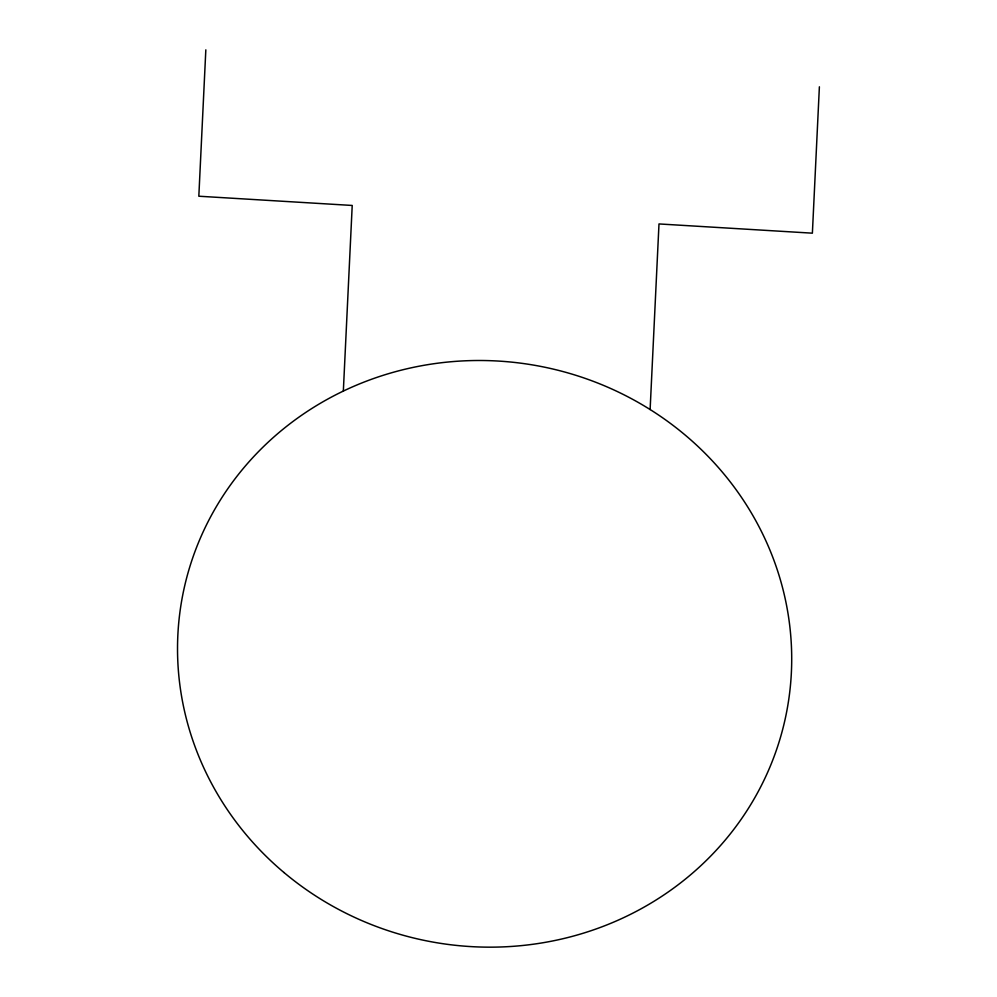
<?xml version="1.0" encoding="UTF-8"?>
<svg xmlns="http://www.w3.org/2000/svg" width="997" height="997" viewBox="0 0 997 997"><rect width="100%" height="100%" fill="white"/><g stroke="black" fill="none" stroke-linecap="round" stroke-linejoin="round"><path stroke-width="1.5" d="M205.831 49.85L198.827 196.222L352.215 205.457L343.342 391.061M650.119 409.53L658.992 223.939L812.381 233.173L819.384 86.801M283.971 872.525A307.562 292.844 10.4 0 0 786.272 713.777A307.562 292.844 10.4 0 0 383.583 375.184A307.562 292.844 10.4 0 0 283.971 872.525"/></g></svg>
